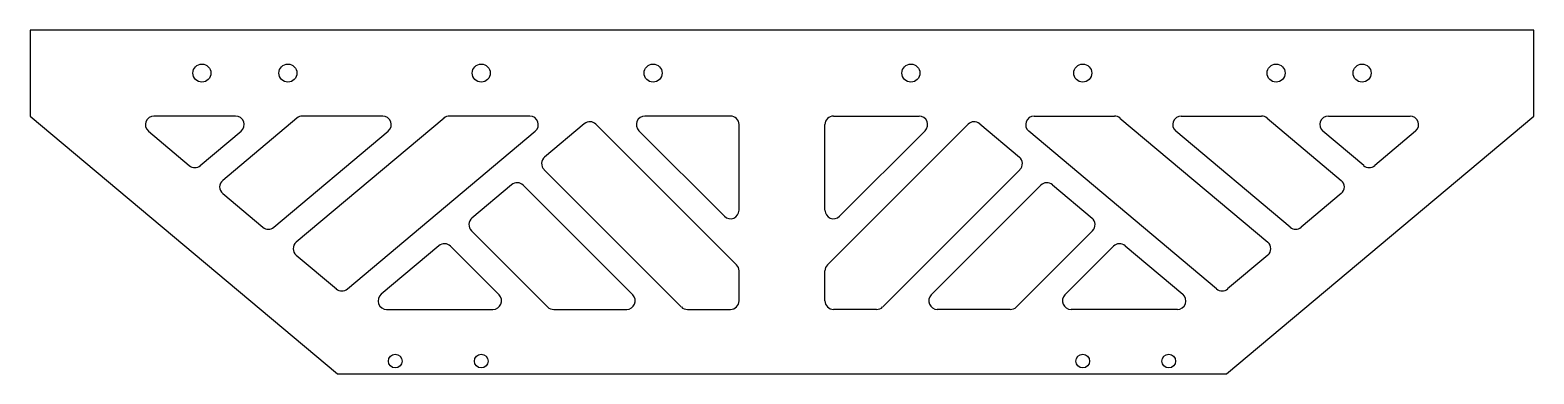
# Model space of a CAD drawing. Header units: millimetres. Extents: x -175 to 175, y -80 to 0.
import ezdxf

# ---------------------------------------------------------------- set-up
doc = ezdxf.new("R2010")
doc.units = ezdxf.units.MM

msp = doc.modelspace()

# ---------------------------------------------------------------- linework, layer by layer
at = {"color": 7, "linetype": 'Continuous', "lineweight": 25}
for p, q in [((-175, 0), (-175, -20)), ((175, 0), (-175, 0)), ((175, -20), (175, 0)), ((-175, -20), (-103.49, -80)), ((-127.16, -20), (-146.17, -20)), ((-112.89, -20.47), (-130.17, -34.97)), ((-78.66, -20.47), (-113.06, -49.33)), ((-92.93, -20), (-111.6, -20)), ((-58.71, -20), (-77.38, -20)), ((-12, -20), (-31.9, -20)), ((12, -20), (31.9, -20)), ((58.71, -20), (77.38, -20)), ((78.66, -20.47), (113.06, -49.33)), ((92.93, -20), (111.6, -20)), ((103.49, -80), (175, -20)), ((112.89, -20.47), (130.17, -34.97)), ((127.16, -20), (146.17, -20)), ((-147.45, -23.53), (-137.95, -31.51)), ((-135.38, -31.51), (-125.87, -23.53)), ((-118.27, -45.87), (-91.65, -23.53)), ((-101.15, -60.23), (-57.42, -23.53)), ((-46.01, -21.79), (-55.24, -29.53)), ((-10.59, -54.63), (-43.31, -21.91)), ((-33.31, -23.41), (-13.41, -43.31)), ((-10, -41.9), (-10, -22)), ((10, -41.9), (10, -22)), ((10.59, -54.63), (43.31, -21.91)), ((33.31, -23.41), (13.41, -43.31)), ((46.01, -21.79), (55.24, -29.53)), ((101.15, -60.23), (57.42, -23.53)), ((118.27, -45.87), (91.65, -23.53)), ((135.38, -31.51), (125.87, -23.53)), ((147.45, -23.53), (137.95, -31.51)), ((-55.36, -32.48), (-23.43, -64.41)), ((55.36, -32.48), (23.43, -64.41)), ((-130.17, -38.03), (-120.84, -45.87)), ((-62.93, -35.98), (-72.15, -43.73)), ((-34.74, -61.59), (-60.23, -36.1)), ((34.74, -61.59), (60.23, -36.1)), ((62.93, -35.98), (72.15, -43.73)), ((130.17, -38.03), (120.84, -45.87)), ((-72.28, -46.67), (-54.54, -64.41)), ((72.28, -46.67), (54.54, -64.41)), ((-113.06, -52.39), (-103.72, -60.23)), ((-79.84, -50.18), (-93.3, -61.47)), ((-65.85, -61.59), (-77.14, -50.3)), ((65.85, -61.59), (77.14, -50.3)), ((79.84, -50.18), (93.3, -61.47)), ((113.06, -52.39), (103.72, -60.23)), ((-10, -63), (-10, -56.04)), ((10, -63), (10, -56.04)), ((-92.01, -65), (-67.27, -65)), ((-53.13, -65), (-36.15, -65)), ((-22.01, -65), (-12, -65)), ((22.01, -65), (12, -65)), ((53.13, -65), (36.15, -65)), ((92.01, -65), (67.27, -65)), ((-103.49, -80), (103.49, -80))]:
    msp.add_line(p, q, dxfattribs=at)
for centre, radius in [((-135, -10), 2.1), ((-115, -10), 2.1), ((-70, -10), 2.1), ((-30, -10), 2.1), ((30, -10), 2.1), ((70, -10), 2.1), ((115, -10), 2.1), ((135, -10), 2.1), ((-90, -77), 1.6), ((-70, -77), 1.6), ((70, -77), 1.6), ((90, -77), 1.6)]:
    msp.add_circle(centre, radius, dxfattribs=at)
for centre, start, end in [((-146.17, -22), 90, 230), ((-127.16, -22), 310, 90), ((-111.6, -22), 90, 130), ((-92.93, -22), 310, 90), ((-77.38, -22), 90, 130), ((-58.71, -22), 310, 90), ((-31.9, -22), 90, 225), ((-12, -22), 0, 90), ((12, -22), 90, 180), ((31.9, -22), 315, 90), ((58.71, -22), 90, 230), ((77.38, -22), 50, 90), ((92.93, -22), 90, 230), ((111.6, -22), 50, 90), ((127.16, -22), 90, 230), ((146.17, -22), 310, 90), ((-44.72, -23.32), 45, 130), ((44.72, -23.32), 50, 135), ((-53.95, -31.06), 130, 225), ((53.95, -31.06), 315, 50), ((-136.66, -29.98), 230, 310), ((-128.89, -36.5), 130, 230), ((128.89, -36.5), 310, 50), ((136.66, -29.98), 230, 310), ((-61.64, -37.51), 45, 130), ((61.64, -37.51), 50, 135), ((-12, -41.9), 225, 0), ((12, -41.9), 180, 315), ((-70.87, -45.26), 130, 225), ((70.87, -45.26), 315, 50), ((-119.55, -44.34), 230, 310), ((119.55, -44.34), 230, 310), ((-111.77, -50.86), 130, 230), ((-78.56, -51.71), 45, 130), ((78.56, -51.71), 50, 135), ((111.77, -50.86), 310, 50), ((-12, -56.04), 0, 45), ((12, -56.04), 135, 180), ((-102.44, -58.69), 230, 310), ((-92.01, -63), 130, 270), ((-67.27, -63), 270, 45), ((-36.15, -63), 270, 45), ((-12, -63), 270, 0), ((12, -63), 180, 270), ((36.15, -63), 135, 270), ((67.27, -63), 135, 270), ((92.01, -63), 270, 50), ((102.44, -58.69), 230, 310), ((-53.13, -63), 225, 270), ((-22.01, -63), 225, 270), ((22.01, -63), 270, 315), ((53.13, -63), 270, 315)]:
    msp.add_arc(centre, 2, start, end, dxfattribs=at)

doc.saveas('drawing.dxf')
